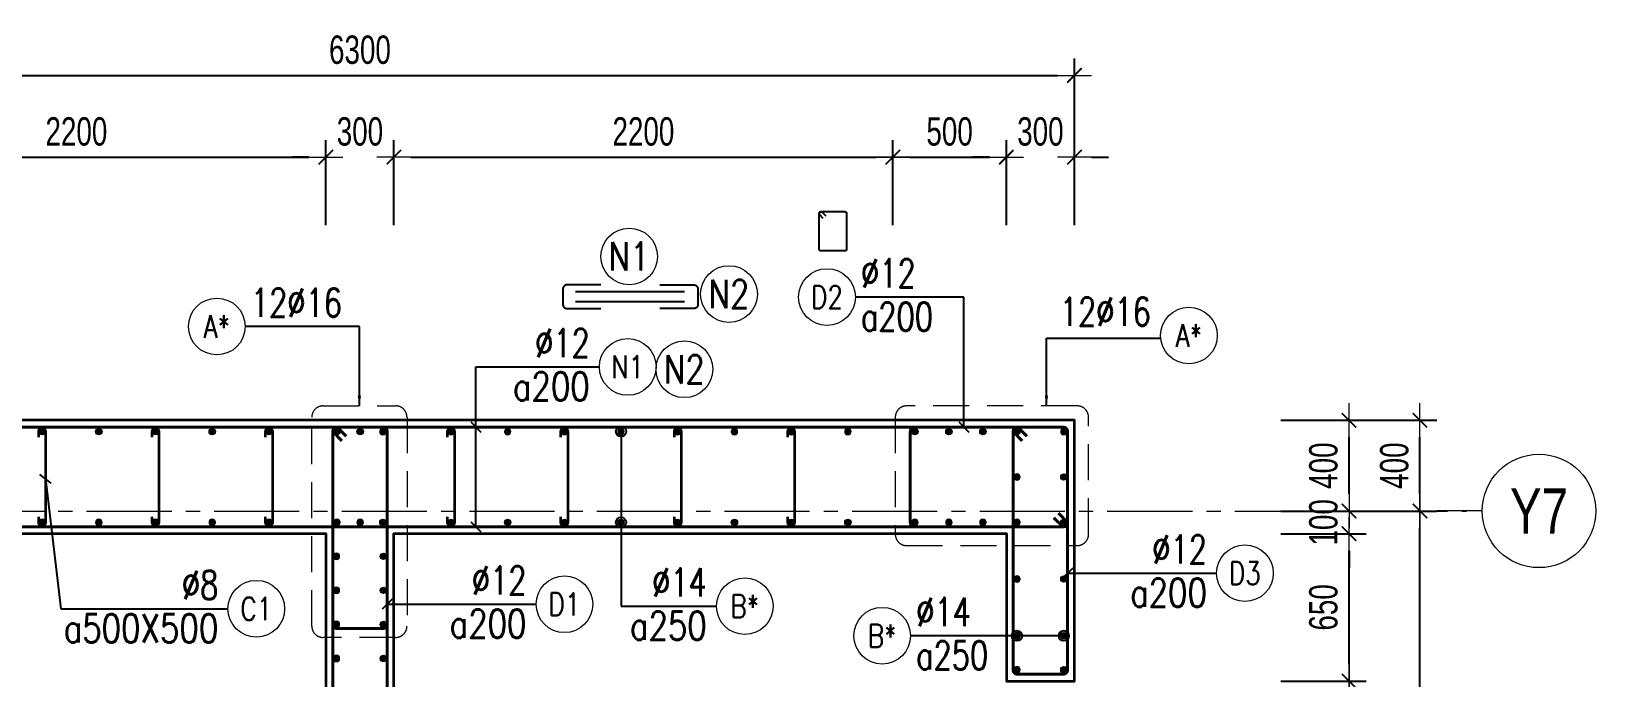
# Model space of a CAD drawing. Header units: millimetres. Extents: x 988833 to 1318015, y -9365 to 47591.
# Drawn here: x 1160652 to 1167549, y 44274 to 47124 of the extents above; entities that cross this region are included whole.
import ezdxf
from ezdxf.enums import TextEntityAlignment as Align

# ---------------------------------------------------------------- set-up
doc = ezdxf.new("R2010")
doc.units = ezdxf.units.MM
doc.header["$MEASUREMENT"] = 0
for name, pattern in [('HIDDEN', [9.525, 6.35, -3.175]), ('HIDDEN2', [4.7625, 3.175, -1.5875]), ('OF_Grid_1$0$CENTER2', [1.125, 0.75, -0.125, 0.125, -0.125])]:
    doc.linetypes.add(name, pattern=pattern)
doc.layers.get('0').update_dxf_attribs({"lineweight": 20})
doc.layers.get('Defpoints').update_dxf_attribs({"color": 151, "lineweight": 9})
doc.layers.add('Hidden', color=9, linetype='HIDDEN')
doc.layers.add('Ligature', color=1, linetype='Continuous')
for name, color, linetype, lineweight in [('KC-LEADER', 153, 'Continuous', 18), ('KC-THEP', 6, 'Continuous', 40), ('NDC_S_DIM', 1, 'Continuous', 15), ('NDC_S_HIDDEN', 8, 'HIDDEN2', 13), ('NDC_S_LEADER', 1, 'Continuous', 15), ('NDC_S_REBAR', 4, 'Continuous', 35), ('NDC_S_STIRRUP', 4, 'Continuous', 40), ('NDC_S_VN TEXT', 7, 'Continuous', 20), ('NDC_S_WALL', 6, 'Continuous', 35), ('OF_Grid_1$0$NDC_S_AXIS', 5, 'OF_Grid_1$0$CENTER2', 13), ('OF_Grid_1$0$NDC_S_SYMBOL', 1, 'Continuous', 15), ('OF_Grid_1$0$NDC_S_TEXT SYMBOL', 7, 'Continuous', 20)]:
    doc.layers.add(name, color=color, linetype=linetype, lineweight=lineweight)
doc.styles.add('NDC_DIM', font='', dxfattribs={"width": 0.75})
doc.styles.add('NDC_EN TXT', font='romans.shx', dxfattribs={"width": 0.8})
doc.styles.add('OF_Grid_1$0$NDC_ANNO', font='', dxfattribs={"width": 0.8})
doc.styles.get('NDC_DIM').set_extended_font_data('Dotum')
doc.styles.get('OF_Grid_1$0$NDC_ANNO').set_extended_font_data('Dotum')
doc.dimstyles.new('NDC_dim_30', dxfattribs={"dimscale": 30, "dimtxt": 2.5, "dimasz": 1.5, "dimexe": 1.5, "dimexo": 2.5, "dimgap": 1, "dimtad": 1, "dimdec": 0, "dimzin": 0, "dimdsep": 46, "dimtxsty": 'NDC_DIM', "dimblk": 'DIMMARK', "dimcen": 0.09, "dimdle": 1.2, "dimclrd": 1, "dimclre": 1, "dimclrt": 3, "dimadec": 0, "dimazin": 0, "dimtfac": 1, "dimtdec": 0, "dimtix": 1, "dimtofl": 0, "dimtmove": 0, "dimatfit": 3, "dimfxl": 6, "dimfxlon": 1, "dimtolj": 1, "dimtzin": 0, "dimarcsym": 0})
doc.dimstyles.new('NDC_dim_50', dxfattribs={"dimscale": 50, "dimtxt": 2.5, "dimasz": 1.5, "dimexe": 1.5, "dimexo": 2.5, "dimgap": 1, "dimtad": 1, "dimdec": 0, "dimzin": 0, "dimdsep": 46, "dimtxsty": 'NDC_DIM', "dimblk": 'DIMMARK', "dimcen": 0.09, "dimdle": 1.2, "dimclrd": 1, "dimclre": 1, "dimclrt": 3, "dimadec": 0, "dimazin": 0, "dimtfac": 1, "dimtdec": 0, "dimtix": 1, "dimtofl": 0, "dimtmove": 0, "dimatfit": 3, "dimfxl": 6, "dimfxlon": 1, "dimtolj": 1, "dimtzin": 0, "dimarcsym": 0})

# ---------------------------------------------------------------- blocks, each defined once
blk = doc.blocks.new('THEP')
at = {"layer": 'KC-LEADER', "color": 6}
blk.add_circle((0, 0), 14, dxfattribs=at)
at = {"layer": 'KC-THEP'}
for p, q in [((-14, 0), (14, 0)), ((9.9, 9.9), (-9.9, -9.9)), ((-9.9, 9.9), (9.9, -9.9)), ((0, 14), (0, -14))]:
    blk.add_line(p, q, dxfattribs=at)
blk = doc.blocks.new('DIMMARK')
at = {"layer": 'NDC_S_DIM', "color": 1}
blk.add_line((-1.5, 0), (1, 0), dxfattribs=at)
at = {"layer": 'NDC_S_DIM', "color": 2, "const_width": 0.1}
blk.add_lwpolyline([(-0.424, -0.424), (0.424, 0.424)], dxfattribs=at)
blk = doc.blocks.new('*U10')
blk.add_circle((2.5, 0), 2.5)
at = {"layer": 'NDC_S_VN TEXT', "color": 3, "style": 'NDC_EN TXT'}
for tag, width, p in [('DK2', 0.75, (-0.85, 0.85)), ('KC2', 0.8, (-0.85, -2.97))]:
    blk.add_attdef(tag, text='', height=2.5, dxfattribs=dict(at, width=width)).set_placement(p, align=Align.RIGHT)
at = {"layer": 'NDC_S_VN TEXT', "color": 7, "style": 'NDC_EN TXT', "width": 0.8}
blk.add_attdef('SH3', text='', height=2, dxfattribs=at).set_placement((2.5, 0), align=Align.MIDDLE)
blk = doc.blocks.new('*U11')
blk.add_circle((-2.5, 0), 2.5)
at = {"layer": 'NDC_S_VN TEXT', "color": 3, "style": 'NDC_EN TXT', "width": 0.75}
for tag, p in [('DK1', (0.5, 0.85)), ('KC1', (0.5, -2.97))]:
    blk.add_attdef(tag, p, '', height=2.5, dxfattribs=at)
at = {"layer": 'NDC_S_VN TEXT', "color": 7, "style": 'NDC_EN TXT', "width": 0.8}
blk.add_attdef('SH2', text='', height=2, dxfattribs=at).set_placement((-2.5, 0), align=Align.MIDDLE)
blk = doc.blocks.new('A$C7BC65A55')
at = {"layer": 'Ligature'}
for p, q in [((-15.2, 372, 0), (-15.2, 38.5, 0)), ((15.2, 372, 0), (15.2, 38.5, 0))]:
    blk.add_line(p, q, dxfattribs=at)
for points in [[(-36.2, 296.5), (-36.2, 400.9, -0.414214), (-24, 413.1), (24, 413.1, -0.414214), (36.2, 400.9), (36.2, 296.5)], [(-36.2, 116.5), (-36.2, 12.2, 0.414214), (-24, 0), (24, 0, 0.414214), (36.2, 12.2), (36.2, 116.5)]]:
    blk.add_lwpolyline(points, format="xyb", dxfattribs=at)
blk = doc.blocks.new('*U13')
blk.add_circle((-2.5, 0), 2.5)
at = {"layer": 'NDC_S_VN TEXT', "color": 3, "style": 'NDC_EN TXT', "width": 0.75}
blk.add_attdef('DK1', (0.5, 0.85), '', height=2.5, dxfattribs=at)
at = {"layer": 'NDC_S_VN TEXT', "color": 7, "style": 'NDC_EN TXT', "width": 0.8}
blk.add_attdef('SH2', text='', height=2, dxfattribs=at).set_placement((-2.5, 0), align=Align.MIDDLE)
blk = doc.blocks.new('*D765')
at = {"layer": 'Defpoints', "color": 0, "transparency": 16777216}
for p in [(1161950.5, 46569.4), (1159750.3, 46332.6), (1161950.5, 44909.5)]:
    blk.add_point(p, dxfattribs=at)
at = {"layer": 'NDC_S_DIM', "color": 1, "lineweight": -2, "transparency": 16777216}
for p, q in [((1159750.3, 46457.6), (1159750.3, 46644.4)), ((1161950.5, 46269.4), (1161950.5, 46644.4)), ((1159825.3, 46569.4), (1161875.5, 46569.4))]:
    blk.add_line(p, q, dxfattribs=at)
at = {"layer": 'NDC_S_DIM', "color": 1, "lineweight": -2, "transparency": 16777216, "xscale": 75, "yscale": 75, "zscale": 75, "rotation": 180}
blk.add_blockref('DIMMARK', (1159750.3, 46569.4), dxfattribs=at)
at = {"layer": 'NDC_S_DIM', "color": 1, "lineweight": -2, "transparency": 16777216, "xscale": 75, "yscale": 75, "zscale": 75}
blk.add_blockref('DIMMARK', (1161950.5, 46569.4), dxfattribs=at)
at = {"layer": 'NDC_S_DIM', "color": 3, "transparency": 16777216, "insert": (1160850.4, 46682), "char_height": 125, "attachment_point": 5, "style": 'NDC_DIM'}
blk.add_mtext('\\A1;2200', dxfattribs=at)
blk = doc.blocks.new('*D766')
at = {"layer": 'Defpoints', "color": 0, "transparency": 16777216}
for p in [(1162250.5, 46569.4), (1161950.5, 44909.5), (1162250.5, 44909.5)]:
    blk.add_point(p, dxfattribs=at)
at = {"layer": 'NDC_S_DIM', "color": 1, "lineweight": -2, "transparency": 16777216}
for p, q in [((1161950.5, 46269.4), (1161950.5, 46644.4)), ((1162250.5, 46269.4), (1162250.5, 46644.4)), ((1161875.5, 46569.4), (1161800.5, 46569.4)), ((1162325.5, 46569.4), (1162400.5, 46569.4))]:
    blk.add_line(p, q, dxfattribs=at)
at = {"layer": 'NDC_S_DIM', "color": 1, "lineweight": -2, "transparency": 16777216, "xscale": 75, "yscale": 75, "zscale": 75}
blk.add_blockref('DIMMARK', (1161950.5, 46569.4), dxfattribs=at)
at = {"layer": 'NDC_S_DIM', "color": 1, "lineweight": -2, "transparency": 16777216, "xscale": 75, "yscale": 75, "zscale": 75, "rotation": 180}
blk.add_blockref('DIMMARK', (1162250.5, 46569.4), dxfattribs=at)
at = {"layer": 'NDC_S_DIM', "color": 3, "transparency": 16777216, "insert": (1162100.5, 46682), "char_height": 125, "attachment_point": 5, "style": 'NDC_DIM'}
blk.add_mtext('\\A1;300', dxfattribs=at)
blk = doc.blocks.new('*D767')
at = {"layer": 'Defpoints', "color": 0, "transparency": 16777216}
for p in [(1164450.2, 46569.4), (1162250.5, 44909.5), (1164450.2, 44961.1)]:
    blk.add_point(p, dxfattribs=at)
at = {"layer": 'NDC_S_DIM', "color": 1, "lineweight": -2, "transparency": 16777216}
for p, q in [((1162250.5, 46269.4), (1162250.5, 46644.4)), ((1164450.2, 46269.4), (1164450.2, 46644.4)), ((1162325.5, 46569.4), (1164375.2, 46569.4))]:
    blk.add_line(p, q, dxfattribs=at)
at = {"layer": 'NDC_S_DIM', "color": 1, "lineweight": -2, "transparency": 16777216, "xscale": 75, "yscale": 75, "zscale": 75, "rotation": 180}
blk.add_blockref('DIMMARK', (1162250.5, 46569.4), dxfattribs=at)
at = {"layer": 'NDC_S_DIM', "color": 1, "lineweight": -2, "transparency": 16777216, "xscale": 75, "yscale": 75, "zscale": 75}
blk.add_blockref('DIMMARK', (1164450.2, 46569.4), dxfattribs=at)
at = {"layer": 'NDC_S_DIM', "color": 3, "transparency": 16777216, "insert": (1163350.3, 46682), "char_height": 125, "attachment_point": 5, "style": 'NDC_DIM'}
blk.add_mtext('\\A1;2200', dxfattribs=at)
blk = doc.blocks.new('*D768')
at = {"layer": 'Defpoints', "color": 0, "transparency": 16777216}
for p in [(1164950.5, 46569.4), (1164450.2, 44961.1), (1164950.5, 44909.5)]:
    blk.add_point(p, dxfattribs=at)
at = {"layer": 'NDC_S_DIM', "color": 1, "lineweight": -2, "transparency": 16777216}
for p, q in [((1164450.2, 46269.4), (1164450.2, 46644.4)), ((1164950.5, 46269.4), (1164950.5, 46644.4)), ((1164525.2, 46569.4), (1164875.5, 46569.4))]:
    blk.add_line(p, q, dxfattribs=at)
at = {"layer": 'NDC_S_DIM', "color": 1, "lineweight": -2, "transparency": 16777216, "xscale": 75, "yscale": 75, "zscale": 75, "rotation": 180}
blk.add_blockref('DIMMARK', (1164450.2, 46569.4), dxfattribs=at)
at = {"layer": 'NDC_S_DIM', "color": 1, "lineweight": -2, "transparency": 16777216, "xscale": 75, "yscale": 75, "zscale": 75}
blk.add_blockref('DIMMARK', (1164950.5, 46569.4), dxfattribs=at)
at = {"layer": 'NDC_S_DIM', "color": 3, "transparency": 16777216, "insert": (1164700.3, 46682), "char_height": 125, "attachment_point": 5, "style": 'NDC_DIM'}
blk.add_mtext('\\A1;500', dxfattribs=at)
blk = doc.blocks.new('*D769')
at = {"layer": 'Defpoints', "color": 0, "transparency": 16777216}
for p in [(1165250.5, 46569.4), (1165250.5, 45409.5), (1164950.5, 44909.5)]:
    blk.add_point(p, dxfattribs=at)
at = {"layer": 'NDC_S_DIM', "color": 1, "lineweight": -2, "transparency": 16777216}
for p, q in [((1164950.5, 46269.4), (1164950.5, 46644.4)), ((1165250.5, 46269.4), (1165250.5, 46644.4)), ((1164875.5, 46569.4), (1164800.5, 46569.4)), ((1165325.5, 46569.4), (1165400.5, 46569.4))]:
    blk.add_line(p, q, dxfattribs=at)
at = {"layer": 'NDC_S_DIM', "color": 1, "lineweight": -2, "transparency": 16777216, "xscale": 75, "yscale": 75, "zscale": 75}
blk.add_blockref('DIMMARK', (1164950.5, 46569.4), dxfattribs=at)
at = {"layer": 'NDC_S_DIM', "color": 1, "lineweight": -2, "transparency": 16777216, "xscale": 75, "yscale": 75, "zscale": 75, "rotation": 180}
blk.add_blockref('DIMMARK', (1165250.5, 46569.4), dxfattribs=at)
at = {"layer": 'NDC_S_DIM', "color": 3, "transparency": 16777216, "insert": (1165100.5, 46682), "char_height": 125, "attachment_point": 5, "style": 'NDC_DIM'}
blk.add_mtext('\\A1;300', dxfattribs=at)
blk = doc.blocks.new('*D770')
at = {"layer": 'Defpoints', "color": 0, "transparency": 16777216}
for p in [(1165250.5, 46929.7), (1158950.5, 45409.5), (1165250.5, 45409.5)]:
    blk.add_point(p, dxfattribs=at)
at = {"layer": 'NDC_S_DIM', "color": 1, "lineweight": -2, "transparency": 16777216}
for p, q in [((1158950.5, 46629.7), (1158950.5, 47004.7)), ((1165250.5, 46629.7), (1165250.5, 47004.7)), ((1159025.5, 46929.7), (1165175.5, 46929.7))]:
    blk.add_line(p, q, dxfattribs=at)
at = {"layer": 'NDC_S_DIM', "color": 1, "lineweight": -2, "transparency": 16777216, "xscale": 75, "yscale": 75, "zscale": 75, "rotation": 180}
blk.add_blockref('DIMMARK', (1158950.5, 46929.7), dxfattribs=at)
at = {"layer": 'NDC_S_DIM', "color": 1, "lineweight": -2, "transparency": 16777216, "xscale": 75, "yscale": 75, "zscale": 75}
blk.add_blockref('DIMMARK', (1165250.5, 46929.7), dxfattribs=at)
at = {"layer": 'NDC_S_DIM', "color": 3, "transparency": 16777216, "insert": (1162100.5, 47042.3), "char_height": 125, "attachment_point": 5, "style": 'NDC_DIM'}
blk.add_mtext('\\A1;6300', dxfattribs=at)
blk = doc.blocks.new('*U9')
blk.add_circle((2.5, 0), 2.5)
at = {"layer": 'NDC_S_VN TEXT', "color": 3, "style": 'NDC_EN TXT', "width": 0.75}
blk.add_attdef('DK2', text='', height=2.5, dxfattribs=at).set_placement((-0.85, 0.85), align=Align.RIGHT)
at = {"layer": 'NDC_S_VN TEXT', "color": 7, "style": 'NDC_EN TXT', "width": 0.8}
blk.add_attdef('SH3', text='', height=2, dxfattribs=at).set_placement((2.5, 0), align=Align.MIDDLE)
blk = doc.blocks.new('*D730')
at = {"layer": 'Defpoints', "color": 0, "ltscale": 200, "transparency": 16777216}
for p in [(1165250.5, 45409.4), (1166461.3, 45409.4), (1165250.5, 45009.4)]:
    blk.add_point(p, dxfattribs=at)
at = {"layer": 'NDC_S_DIM', "color": 1, "lineweight": -2, "ltscale": 200, "transparency": 16777216}
for p, q in [((1166161.3, 45409.4), (1166536.3, 45409.4)), ((1166461.3, 45084.4), (1166461.3, 45334.4)), ((1166161.3, 45009.4), (1166536.3, 45009.4))]:
    blk.add_line(p, q, dxfattribs=at)
at = {"layer": 'NDC_S_DIM', "color": 1, "lineweight": -2, "ltscale": 200, "transparency": 16777216, "xscale": 75, "yscale": 75, "zscale": 75}
for p, rotation in [((1166461.3, 45409.4), 90), ((1166461.3, 45009.4), 270)]:
    blk.add_blockref('DIMMARK', p, dxfattribs=dict(at, rotation=rotation))
at = {"layer": 'NDC_S_DIM', "color": 3, "ltscale": 200, "transparency": 16777216, "insert": (1166348.7, 45209.4), "char_height": 125, "attachment_point": 5, "rotation": 90, "style": 'NDC_DIM'}
blk.add_mtext('\\A1;400', dxfattribs=at)
blk = doc.blocks.new('*D734')
at = {"layer": 'Defpoints', "color": 0, "ltscale": 200, "transparency": 16777216}
for p in [(1165250.5, 45009.4), (1166773.9, 45009.4), (1165250.5, 33409.7)]:
    blk.add_point(p, dxfattribs=at)
at = {"layer": 'NDC_S_DIM', "color": 1, "lineweight": -2, "ltscale": 200, "transparency": 16777216}
for p, q in [((1166473.9, 45009.4), (1166848.9, 45009.4)), ((1166773.9, 33484.7), (1166773.9, 44934.4)), ((1166473.9, 33409.7), (1166848.9, 33409.7))]:
    blk.add_line(p, q, dxfattribs=at)
at = {"layer": 'NDC_S_DIM', "color": 1, "lineweight": -2, "ltscale": 200, "transparency": 16777216, "xscale": 75, "yscale": 75, "zscale": 75}
for p, rotation in [((1166773.9, 45009.4), 90), ((1166773.9, 33409.7), 270)]:
    blk.add_blockref('DIMMARK', p, dxfattribs=dict(at, rotation=rotation))
at = {"layer": 'NDC_S_DIM', "color": 3, "ltscale": 200, "transparency": 16777216, "insert": (1166661.3, 39209.6), "char_height": 125, "attachment_point": 5, "rotation": 90, "style": 'NDC_DIM'}
blk.add_mtext('\\A1;11600', dxfattribs=at)
blk = doc.blocks.new('*D735')
at = {"layer": 'Defpoints', "color": 0, "ltscale": 200, "transparency": 16777216}
for p in [(1165250.5, 45409.4), (1166773.9, 45409.4), (1165250.5, 45009.4)]:
    blk.add_point(p, dxfattribs=at)
at = {"layer": 'NDC_S_DIM', "color": 1, "lineweight": -2, "ltscale": 200, "transparency": 16777216}
for p, q in [((1166473.9, 45409.4), (1166848.9, 45409.4)), ((1166773.9, 45084.4), (1166773.9, 45334.4)), ((1166473.9, 45009.4), (1166848.9, 45009.4))]:
    blk.add_line(p, q, dxfattribs=at)
at = {"layer": 'NDC_S_DIM', "color": 1, "lineweight": -2, "ltscale": 200, "transparency": 16777216, "xscale": 75, "yscale": 75, "zscale": 75}
for p, rotation in [((1166773.9, 45409.4), 90), ((1166773.9, 45009.4), 270)]:
    blk.add_blockref('DIMMARK', p, dxfattribs=dict(at, rotation=rotation))
at = {"layer": 'NDC_S_DIM', "color": 3, "ltscale": 200, "transparency": 16777216, "insert": (1166661.3, 45209.4), "char_height": 125, "attachment_point": 5, "rotation": 90, "style": 'NDC_DIM'}
blk.add_mtext('\\A1;400', dxfattribs=at)
blk = doc.blocks.new('*U57')
at = {"layer": 'OF_Grid_1$0$NDC_S_SYMBOL'}
blk.add_line((-5, 0), (-9, 0), dxfattribs=at)
blk.add_circle((0, 0), 5, dxfattribs=at)
at = {"layer": 'OF_Grid_1$0$NDC_S_TEXT SYMBOL', "color": 7, "style": 'OF_Grid_1$0$NDC_ANNO', "width": 0.8}
blk.add_attdef('GRID', text='', height=4, rotation=90, dxfattribs=at).set_placement((0, 0), align=Align.MIDDLE)
blk = doc.blocks.new('*D752')
at = {"layer": 'Defpoints', "color": 0, "ltscale": 200, "transparency": 16777216}
for p in [(1165196.8, 44259.4), (1166461.3, 44259.4), (1165196.8, 42859.4)]:
    blk.add_point(p, dxfattribs=at)
at = {"layer": 'NDC_S_DIM', "color": 1, "lineweight": -2, "ltscale": 200, "transparency": 16777216}
for p, q in [((1166161.3, 44259.4), (1166536.3, 44259.4)), ((1166461.3, 42934.4), (1166461.3, 44184.4)), ((1166161.3, 42859.4), (1166536.3, 42859.4))]:
    blk.add_line(p, q, dxfattribs=at)
at = {"layer": 'NDC_S_DIM', "color": 1, "lineweight": -2, "ltscale": 200, "transparency": 16777216, "xscale": 75, "yscale": 75, "zscale": 75}
for p, rotation in [((1166461.3, 44259.4), 90), ((1166461.3, 42859.4), 270)]:
    blk.add_blockref('DIMMARK', p, dxfattribs=dict(at, rotation=rotation))
at = {"layer": 'NDC_S_DIM', "color": 3, "ltscale": 200, "transparency": 16777216, "insert": (1166348.7, 43559.4), "char_height": 125, "attachment_point": 5, "rotation": 90, "style": 'NDC_DIM'}
blk.add_mtext('\\A1;1400', dxfattribs=at)
blk = doc.blocks.new('*D753')
at = {"layer": 'Defpoints', "color": 0, "ltscale": 200, "transparency": 16777216}
for p in [(1164950.5, 44909.4), (1166461.3, 44909.4), (1165196.8, 44259.4)]:
    blk.add_point(p, dxfattribs=at)
at = {"layer": 'NDC_S_DIM', "color": 1, "lineweight": -2, "ltscale": 200, "transparency": 16777216}
for p, q in [((1166161.3, 44909.4), (1166536.3, 44909.4)), ((1166461.3, 44334.4), (1166461.3, 44834.4)), ((1166161.3, 44259.4), (1166536.3, 44259.4))]:
    blk.add_line(p, q, dxfattribs=at)
at = {"layer": 'NDC_S_DIM', "color": 1, "lineweight": -2, "ltscale": 200, "transparency": 16777216, "xscale": 75, "yscale": 75, "zscale": 75}
for p, rotation in [((1166461.3, 44909.4), 90), ((1166461.3, 44259.4), 270)]:
    blk.add_blockref('DIMMARK', p, dxfattribs=dict(at, rotation=rotation))
at = {"layer": 'NDC_S_DIM', "color": 3, "ltscale": 200, "transparency": 16777216, "insert": (1166348.7, 44584.4), "char_height": 125, "attachment_point": 5, "rotation": 90, "style": 'NDC_DIM'}
blk.add_mtext('\\A1;650', dxfattribs=at)
blk = doc.blocks.new('*D754')
at = {"layer": 'Defpoints', "color": 0, "ltscale": 200, "transparency": 16777216}
for p in [(1165250.5, 45009.4), (1166461.3, 45009.4), (1164950.5, 44909.4)]:
    blk.add_point(p, dxfattribs=at)
at = {"layer": 'NDC_S_DIM', "color": 1, "lineweight": -2, "ltscale": 200, "transparency": 16777216}
for p, q in [((1166461.3, 45084.4), (1166461.3, 45159.4)), ((1166161.3, 45009.4), (1166536.3, 45009.4)), ((1166161.3, 44909.4), (1166536.3, 44909.4)), ((1166461.3, 44834.4), (1166461.3, 44759.4))]:
    blk.add_line(p, q, dxfattribs=at)
at = {"layer": 'NDC_S_DIM', "color": 1, "lineweight": -2, "ltscale": 200, "transparency": 16777216, "xscale": 75, "yscale": 75, "zscale": 75}
for p, rotation in [((1166461.3, 45009.4), 270), ((1166461.3, 44909.4), 90)]:
    blk.add_blockref('DIMMARK', p, dxfattribs=dict(at, rotation=rotation))
at = {"layer": 'NDC_S_DIM', "color": 3, "ltscale": 200, "transparency": 16777216, "insert": (1166348.7, 44959.4), "char_height": 125, "attachment_point": 5, "rotation": 90, "style": 'NDC_DIM'}
blk.add_mtext('\\A1;100', dxfattribs=at)

msp = doc.modelspace()

# ---------------------------------------------------------------- linework, layer by layer
for centre in [(1163287.6, 46131.6), (1163727.7, 45965.9), (1163530.9, 45634.4)]:
    msp.add_circle(centre, 125)
at = {"layer": 'Ligature'}
msp.add_lwpolyline([(1164143.4, 46299.3), (1164127.5, 46315.2, -0.668179), (1164133.2, 46329.2), (1164237.9, 46329.2, -0.414214), (1164246, 46321), (1164246, 46163.9, -0.414214), (1164237.9, 46155.7), (1164133.2, 46155.7, -0.414214), (1164125.1, 46163.9), (1164125.1, 46321, -0.668179), (1164139, 46326.8), (1164155, 46310.8)], format="xyb", dxfattribs=at)
at = {"layer": 'NDC_S_HIDDEN', "ltscale": 50}
for points in [[(1161938.1, 45472.8), (1162258, 45472.8, -0.414214), (1162308, 45422.8), (1162308, 44502.1, -0.414214), (1162258, 44452.1), (1161938.1, 44452.1, -0.414214), (1161888.1, 44502.1), (1161888.1, 45422.8, -0.414214)], [(1165262.9, 45472.8), (1164510.7, 45472.8, 0.414214), (1164460.7, 45422.8), (1164460.7, 44907, 0.414214), (1164510.7, 44857), (1165262.9, 44857, 0.414214), (1165312.9, 44907), (1165312.9, 45422.8, 0.414214)]]:
    msp.add_lwpolyline(points, format="xyb", close=True, dxfattribs=at)
at = {"layer": 'NDC_S_REBAR'}
for points in [[(1160684.3, 45334.4), (1160684.3, 45359.4, -1), (1160714.3, 45359.4), (1160714.3, 44959.4, -1), (1160684.3, 44959.4), (1160684.3, 44984.4)], [(1161184.3, 45334.4), (1161184.3, 45359.4, -1), (1161214.3, 45359.4), (1161214.3, 44959.4, -1), (1161184.3, 44959.4), (1161184.3, 44984.4)], [(1161684.3, 45334.4), (1161684.3, 45359.4, -1), (1161714.3, 45359.4), (1161714.3, 44959.4, -1), (1161684.3, 44959.4), (1161684.3, 44984.4)], [(1162486.7, 45334.4), (1162486.7, 45359.4, -1), (1162516.7, 45359.4), (1162516.7, 44959.4, -1), (1162486.7, 44959.4), (1162486.7, 44984.4)], [(1162986.7, 45334.4), (1162986.7, 45359.4, -1), (1163016.7, 45359.4), (1163016.7, 44959.4, -1), (1162986.7, 44959.4), (1162986.7, 44984.4)], [(1163486.7, 45334.4), (1163486.7, 45359.4, -1), (1163516.7, 45359.4), (1163516.7, 44959.4, -1), (1163486.7, 44959.4), (1163486.7, 44984.4)], [(1163986.7, 45334.4), (1163986.7, 45359.4, -1), (1164016.7, 45359.4), (1164016.7, 44959.4, -1), (1163986.7, 44959.4), (1163986.7, 44984.4)]]:
    msp.add_lwpolyline(points, format="xyb", dxfattribs=at)
at = {"layer": 'NDC_S_STIRRUP'}
for points in [[(1165160.5, 44979.4), (1165200.5, 44939.4, 0.414214), (1165220.5, 44959.4), (1165220.5, 45359.4, 0.414214), (1165200.5, 45379.4), (1159000.5, 45379.4, 0.414214), (1158980.5, 45359.4), (1158980.5, 44959.4, 0.414214), (1159000.5, 44939.4), (1165200.5, 44939.4, 0.414214), (1165220.5, 44959.4), (1165180.5, 44999.4)], [(1162020.5, 33099.4), (1161980.5, 33059.4, 0.414214), (1162000.5, 33039.4), (1162200.5, 33039.4, 0.414214), (1162220.5, 33059.4), (1162220.5, 45359.4, 0.414214), (1162200.5, 45379.4), (1162000.5, 45379.4, 0.414214), (1161980.5, 45359.4), (1161980.5, 33059.4, 0.414214), (1162000.5, 33039.4), (1162040.5, 33079.4)], [(1162020.5, 45319.4), (1161980.5, 45359.4, -0.414214), (1162000.5, 45379.4), (1162200.5, 45379.4, -0.414214), (1162220.5, 45359.4), (1162220.5, 44510.8, -0.414214), (1162200.5, 44490.8), (1162000.5, 44490.8, -0.414214), (1161980.5, 44510.8), (1161980.5, 45359.4, -0.414214), (1162000.5, 45379.4), (1162040.5, 45339.4)], [(1165160.5, 44979.4), (1165200.5, 44939.4, 0.414214), (1165220.5, 44959.4), (1165220.5, 45359.4, 0.414214), (1165200.5, 45379.4), (1164547, 45379.4, 0.414214), (1164527, 45359.4), (1164527, 44959.4, 0.414214), (1164547, 44939.4), (1165200.5, 44939.4, 0.414214), (1165220.5, 44959.4), (1165180.5, 44999.4)], [(1165020.5, 45319.4), (1164980.5, 45359.4, -0.414214), (1165000.5, 45379.4), (1165200.5, 45379.4, -0.414214), (1165220.5, 45359.4), (1165220.5, 44309.4, -0.414214), (1165200.5, 44289.4), (1165000.5, 44289.4, -0.414214), (1164980.5, 44309.4), (1164980.5, 45359.4, -0.414214), (1165000.5, 45379.4), (1165040.5, 45339.4)]]:
    msp.add_lwpolyline(points, format="xyb", dxfattribs=at)
at = {"layer": 'NDC_S_WALL'}
msp.add_lwpolyline([(1159250.5, 44259.5), (1159250.5, 44909.5), (1161950.5, 44909.5), (1161950.5, 33509.5), (1159250.5, 33509.5), (1159250.5, 34159.5), (1158950.5, 34159.5), (1158950.5, 33009.5), (1165250.5, 33009.5), (1165250.5, 33009.5), (1165250.5, 34159.5), (1164950.5, 34159.5), (1164950.5, 33509.5), (1164950.5, 33509.5), (1162250.5, 33509.5), (1162250.5, 44909.5), (1164950.5, 44909.5), (1164950.5, 44909.5), (1164950.5, 44259.5), (1165250.5, 44259.5), (1165250.5, 45409.5), (1165250.5, 45409.5), (1158950.5, 45409.5), (1158950.5, 44259.5)], dxfattribs=at)
at = {"layer": 'OF_Grid_1$0$NDC_S_AXIS', "ltscale": 500}
msp.add_line((1156958, 45009.4), (1166979.4, 45009.4), dxfattribs=at)

# ---------------------------------------------------------------- block references
at = {"layer": 'Hidden', "xscale": 1.44, "yscale": 1.44, "zscale": 1.44, "rotation": 270}
msp.add_blockref('A$C7BC65A55', (1162995.5, 45954.1, 0), dxfattribs=at)
at = {"layer": 'KC-THEP'}
for p, rotation in [((1160699.3, 45359.4), 189.6685644363809), ((1160949.3, 45359.4), 189.6685644363809), ((1161199.3, 45359.4), 189.6685644363809), ((1161449.3, 45359.4), 189.6685644363809), ((1161699.3, 45359.4), 189.6685644363809), ((1161999.3, 45359.4), 189.6685644363809), ((1162101.5, 45359.4), 189.6685644363809), ((1164547, 45359.4), 189.6685644363809), ((1164697, 45359.4), 189.6685644363809), ((1164847, 45359.4), 189.6685644363809), ((1164997, 45359.4), 189.6685644363809), ((1165204, 45159.6), 9.66856443638095), ((1162201.7, 44959.4), 9.668564436380946), ((1162501.7, 44959.4), 9.668564436380946), ((1162751.7, 44959.4), 9.668564436380946), ((1163001.7, 44959.4), 9.668564436380946), ((1163251.7, 44959.4), 9.668564436380946), ((1163501.7, 44959.4), 9.668564436380946), ((1163751.7, 44959.4), 9.668564436380946), ((1164001.7, 44959.4), 9.668564436380946), ((1164251.7, 44959.4), 9.668564436380946), ((1165204, 44959.4), 9.66856443638095), ((1162204, 44809.4), 9.66856443638095), ((1165204, 44709.4), 9.668564436380946), ((1162204, 44659.4), 9.66856443638095), ((1162204, 44509.4), 9.66856443638095), ((1165204, 44459.4), 9.668564436380946), ((1162204, 44359.4), 9.66856443638095), ((1165204, 44309.4), 9.668564436380946)]:
    msp.add_blockref('THEP', p, dxfattribs=dict(at, rotation=rotation))
at = {"layer": 'KC-THEP', "xscale": -1}
for p, rotation in [((1162201.7, 45359.4), 170.331435563619), ((1162501.7, 45359.4), 170.331435563619), ((1162751.7, 45359.4), 170.331435563619), ((1163001.7, 45359.4), 170.331435563619), ((1163251.7, 45359.4), 170.331435563619), ((1163501.7, 45359.4), 170.331435563619), ((1163751.7, 45359.4), 170.331435563619), ((1164001.7, 45359.4), 170.331435563619), ((1164251.7, 45359.4), 170.331435563619), ((1165204, 45359.4), 170.331435563619), ((1164997, 45159.6), 350.3314355636191), ((1160699.3, 44959.4), 350.3314355636191), ((1160949.3, 44959.4), 350.3314355636191), ((1161199.3, 44959.4), 350.3314355636191), ((1161449.3, 44959.4), 350.3314355636191), ((1161699.3, 44959.4), 350.3314355636191), ((1161999.3, 44959.4), 350.3314355636191), ((1162101.5, 44959.4), 350.3314355636191), ((1164547, 44959.4), 350.3314355636191), ((1164697, 44959.4), 350.3314355636191), ((1164847, 44959.4), 350.3314355636191), ((1164997, 44959.4), 350.3314355636191), ((1161997, 44809.4), 350.3314355636191), ((1164997, 44709.4), 350.3314355636191), ((1161997, 44659.4), 350.3314355636191), ((1161997, 44509.4), 350.3314355636191), ((1164997, 44459.4), 350.3314355636191), ((1161997, 44359.4), 350.3314355636191), ((1164997, 44309.4), 350.3314355636191)]:
    msp.add_blockref('THEP', p, dxfattribs=dict(at, rotation=rotation))
at = {"layer": 'NDC_S_VN TEXT', "xscale": 50, "yscale": 50, "zscale": 50}
for name, p, values in [('*U11', (1164284.7, 45952.6), {'SH2': 'D2', 'DK1': '%%C12', 'KC1': 'a200'}), ('*U13', (1161594.6, 45822.8), {'SH2': 'A*', 'DK1': '12%%C16'}), ('*U9', (1165630.4, 45783), {'SH3': 'A*', 'DK2': '12%%C16'}), ('*U10', (1163156.2, 45644.7), {'SH3': 'N1', 'DK2': '%%C12', 'KC2': 'a200'}), ('*U10', (1165877.3, 44735.2), {'SH3': 'D3', 'DK2': '%%C12', 'KC2': 'a200'}), ('*U10', (1162877.3, 44598.4), {'SH3': 'D1', 'DK2': '%%C12', 'KC2': 'a200'}), ('*U10', (1161518.6, 44578.5), {'SH3': 'C1', 'DK2': '%%c8', 'KC2': 'a500X500'}), ('*U10', (1163672.3, 44589.7), {'SH3': 'B*', 'DK2': '%%C14', 'KC2': 'a250'}), ('*U11', (1164528, 44459.4), {'SH2': 'B*', 'DK1': '%%C14', 'KC1': 'a250'})]:
    msp.add_blockref(name, p, dxfattribs=at).add_auto_attribs(values)
at = {"layer": 'OF_Grid_1$0$NDC_S_AXIS'}
ref = msp.add_blockref('*U57', (1167298.9, 45009.7), dxfattribs=dict(at, xscale=50, yscale=50, zscale=50))
ref.add_attrib('GRID', 'Y7', dxfattribs={"layer": 'OF_Grid_1$0$NDC_S_TEXT SYMBOL', "color": 7, "height": 200, "style": 'OF_Grid_1$0$NDC_ANNO', "width": 0.8}).set_placement((1167298.9, 45009.7), align=Align.MIDDLE)

# ---------------------------------------------------------------- texts
at = {"layer": 'NDC_S_VN TEXT', "color": 7, "style": 'NDC_EN TXT', "width": 0.8}
for tag, p in [('N1', (1163287.6, 46131.6)), ('N2', (1163727.7, 45965.9)), ('N2', (1163530.9, 45634.4))]:
    msp.add_attdef(tag, text='3', height=125, dxfattribs=at).set_placement(p, align=Align.MIDDLE)

# ---------------------------------------------------------------- dimensions: what is measured, and where the dimension line sits
at = {"layer": 'NDC_S_DIM'}
dim = msp.add_linear_dim(base=(1165250.5, 46929.7), p1=(1158950.5, 45409.5), p2=(1165250.5, 45409.5), dimstyle='NDC_dim_50', dxfattribs=at)
dim.commit()
dim.dimension.update_dxf_attribs({"geometry": '*D770', "text_midpoint": (1162100.5, 47042.3)})
for base, p1, p2, picture, middle in [((1161950.5, 46569.4), (1159750.3, 46332.6), (1161950.5, 44909.5), '*D765', (1160850.4, 46682)), ((1162250.5, 46569.4), (1161950.5, 44909.5), (1162250.5, 44909.5), '*D766', (1162100.5, 46682)), ((1164450.2, 46569.4), (1162250.5, 44909.5), (1164450.2, 44961.1), '*D767', (1163350.3, 46682)), ((1164950.5, 46569.4), (1164450.2, 44961.1), (1164950.5, 44909.5), '*D768', (1164700.3, 46682)), ((1165250.5, 46569.4), (1164950.5, 44909.5), (1165250.5, 45409.5), '*D769', (1165100.5, 46682))]:
    dim = msp.add_linear_dim(base=base, p1=p1, p2=p2, dimstyle='NDC_dim_50', override={"dimtmove": 1}, dxfattribs=at)
    dim.commit()
    dim.dimension.update_dxf_attribs({"geometry": picture, "text_midpoint": middle})
at = {"layer": 'NDC_S_DIM', "ltscale": 200}
dim = msp.add_linear_dim(base=(1166461.3, 45409.4), p1=(1165250.5, 45009.4), p2=(1165250.5, 45409.4), angle=90, dimstyle='NDC_dim_50', override={"dimtmove": 1}, dxfattribs=at)
dim.commit()
dim.dimension.update_dxf_attribs({"geometry": '*D730', "text_midpoint": (1166461.3, 45209.4), "dimtype": 160})
for base, p1, p2, picture, middle in [((1166773.9, 45409.4), (1165250.5, 45009.4), (1165250.5, 45409.4), '*D735', (1166661.3, 45209.4)), ((1166461.3, 45009.4), (1164950.5, 44909.4), (1165250.5, 45009.4), '*D754', (1166348.7, 44959.4)), ((1166773.9, 45009.4), (1165250.5, 33409.7), (1165250.5, 45009.4), '*D734', (1166661.3, 39209.6)), ((1166461.3, 44909.4), (1165196.8, 44259.4), (1164950.5, 44909.4), '*D753', (1166348.7, 44584.4)), ((1166461.3, 44259.4), (1165196.8, 42859.4), (1165196.8, 44259.4), '*D752', (1166348.7, 43559.4))]:
    dim = msp.add_linear_dim(base=base, p1=p1, p2=p2, angle=90, dimstyle='NDC_dim_50', override={"dimtmove": 1}, dxfattribs=at)
    dim.commit()
    dim.dimension.update_dxf_attribs({"geometry": picture, "text_midpoint": middle})

# ---------------------------------------------------------------- leaders
at = {"layer": 'NDC_S_LEADER'}
for points, override in [([(1164763.2, 45379.4), (1164763.2, 45952.6), (1164284.7, 45952.6)], {"dimtad": 0, "dimldrblk": 'Oblique'}), ([(1162098.1, 45472.8), (1162098.1, 45822.8), (1161598.5, 45822.8)], {"dimgap": 1, "dimtad": 0}), ([(1165127.2, 45472.8), (1165127.2, 45770.7), (1165631, 45770.7)], {"dimtad": 0}), ([(1162611.4, 44939.4), (1162611.4, 45644.5), (1163156.2, 45644.5)], {"dimtad": 0, "dimldrblk": 'Oblique'}), ([(1162611.4, 45379.4), (1162611.4, 45644.5), (1163156.2, 45644.5)], {"dimtad": 0, "dimldrblk": 'Oblique'}), ([(1163251.7, 45359.4), (1163251.7, 44589.5), (1163672.3, 44589.5)], {"dimgap": 1, "dimtad": 0, "dimldrblk": 'Origin'}), ([(1160714.3, 45151.3), (1160782.5, 44578.5), (1161518.6, 44578.5)], {"dimtad": 0, "dimldrblk": 'Oblique'}), ([(1163251.7, 44959.4), (1163251.7, 44589.5), (1163672.3, 44589.5)], {"dimgap": 1, "dimtad": 0, "dimldrblk": 'Origin'}), ([(1165220.5, 44735.2), (1165877.3, 44735.2)], {"dimtad": 0, "dimldrblk": 'Oblique'}), ([(1162220.5, 44598.4), (1162877.3, 44598.4)], {"dimtad": 0, "dimldrblk": 'Oblique'}), ([(1165204, 44459.4), (1164528, 44459.4)], {"dimtad": 0, "dimldrblk": 'Origin'}), ([(1164997, 44459.4), (1164528, 44459.4)], {"dimtad": 0, "dimldrblk": 'Origin'})]:
    msp.add_leader(points, dimstyle='NDC_dim_30', override=override, dxfattribs=at)

doc.saveas('drawing.dxf')
